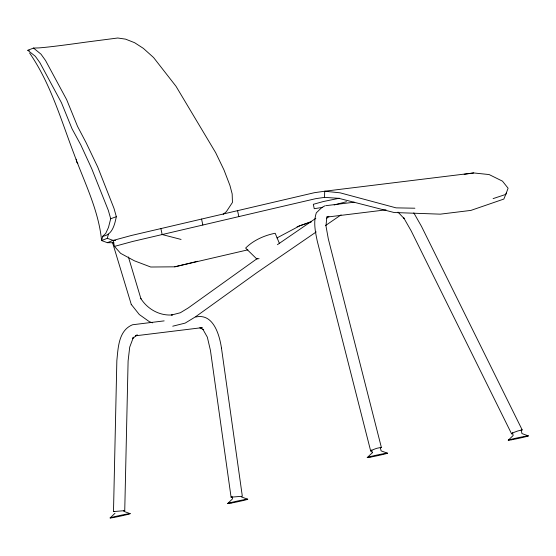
<?xml version="1.0" encoding="UTF-8"?>
<svg xmlns="http://www.w3.org/2000/svg" width="556" height="556" viewBox="0 0 556 556"><rect width="100%" height="100%" fill="white"/><g stroke="black" fill="none" stroke-linecap="round" stroke-linejoin="round"><path stroke-width="0.83" d="M76.2 159.231L76.763 162.262L77.84 163.374M132.738 338.173L133.454 337.179L129.715 347.104L128.102 360.927L124.746 510.637L113.5 511.583L116.85 360.559C118.178 347.785 118.491 330.528 132.509 324.767L164.159 320.881M414.887 208.215L396.067 207.861L340.175 192.842L324.725 191.222L314.383 192.703L131.348 235.487L113.167 240.428L114.453 246.405L132.634 241.464L271.689 208.91L315.662 198.68L324.502 197.359L324.725 191.222L473.684 172.944L489.141 174.563L502.485 181.159L508.094 188.213L505.8 194.398L493.109 198.617M326.893 216.631L325.969 225.917L328.297 238.83L381.353 447.365L380.596 447.809M223.165 214.352L226.396 211.614L232.443 202.447L232.172 193.912L229.927 185.426L223.992 169.962L215.672 152.691L176.016 86.298L153.581 57.539L143.351 48.358L134.601 42.701L125.586 39.149L117.768 38.003L85.582 42.173A332.731 6.728 -9.8 0 1 38.739 47.913L33.506 48.059L27.8 50.311L35.334 56.302L39.879 62.626L61.459 102.742L72.078 128.874L80.759 144.81L91.726 168.683L108.357 210.46L110.7 218.744L108.476 227.453L105.723 233.43L102.797 236.244L101.581 240.56L107.384 242.687L113.91 242.77M33.506 48.059L40.998 54.175L45.536 60.5L66.671 99.691L77.534 126.358L86.194 142.864L97.745 167.092L113.994 208.389L116.336 216.673C114.668 224.561 112.43 235 102.797 236.244M29.6 53.028C50.742 83.72 61.042 120.02 74.212 154.478C84.519 182.639 98.69 210.335 101.581 240.56L107.287 238.309L108.455 234.118M195.816 316.996C213.421 313.021 219.509 335.066 221.476 348.139L242.326 496.251L231.074 497.175L231.963 497.029M506.384 192.897L503.847 199.062L470.904 210.404L440.296 214.157L394.121 212.524L338.799 198.325L324.502 197.359M110.234 517.844L114.995 513.264M227.807 503.423L232.561 498.836L232.109 496.73M367.53 457.38L372.277 452.73M508.392 440.095L513.153 435.508L512.549 432.7M326.601 218.355L328.902 216.319L327.616 216.826M132.377 338.673L137.325 334.816M257.498 258.352L188.234 307.954L180.359 312.743L171.547 315.023L172.395 314.918C159.732 316.01 147.555 309.178 140.856 298.565L140.981 298.933L128.415 256.969M277.416 244.682L315.829 218.313M316.204 231.942L257.157 272.468L195.497 316.823L185.169 323.099L172.749 326.198M325.448 225.597L341.099 214.852M521.479 430.546L522.174 429.885L421.462 226.32L413.803 212.872M371.582 451.006L370.706 451.118L371.408 450.457A5.699 0.535 -19.4 0 1 376.905 448.282L381.353 447.365M136.713 335.15L135.49 335.81L202.217 327.63L200.841 327.727M276.964 237.94L299.886 225.75L311.256 221.983M107.384 242.687L112.993 240.366L115.592 240.4M325.163 205.762C321.528 206.978 319.137 210.349 316.329 212.802C313.209 222.108 315.342 231.817 317.267 241.13L370.657 450.902M346.506 201.696L334.149 204.976M110.7 218.744L116.336 216.673M297.071 226.772L310.074 222.032M114.453 246.405L120.638 253.355L134.392 260.799L150.739 267.019L174.751 266.824L197.672 261.257M247.893 249.832L174.751 266.824M339.368 198.221L323.182 201.571L313.313 204.309L314.251 208.702L322.786 207.339M464.142 174.313L473.684 172.944M113.493 511.569L114.369 511.457M326.018 205.657L354.248 202.196M327.825 216.979L385.996 209.841M259.061 258.644L256.74 258.929L245.634 248.08C253.265 240.317 264.517 235.334 275.178 233.256L279.446 243.479M522.174 429.885L517.782 430.983A5.616 0.396 -20 0 0 512.278 433.152L511.589 433.833L512.465 433.722M123.905 510.651L124.746 510.637M27.8 50.311L29.322 50.29M181.075 239.441L162.164 234.549L160.879 228.572M152.636 322.834L149.369 321.695L139.306 314.536L131.237 304.375M107.287 238.309L112.993 240.366M528.186 435.855L521.938 433.562L521.18 430.045M387.317 453.14L381.068 450.846L380.318 447.33M241.353 496.89L247.594 499.184M123.779 511.312L130.028 513.612M199.75 327.811L203.663 329.645M398.013 212.121L404.136 218.571L403.587 217.591L411.19 230.907L511.589 433.833M202.766 329.048L207.332 337.165L210.439 350.412L231.074 497.175M112.486 242.43L131.362 304.737M371.679 449.985L372.284 452.792M237.551 210.627L238.83 216.604M201.564 219.05L202.843 225.027M221.476 348.139L221.538 348.605M231.094 503.083A10.314 0.375 -12.1 0 0 247.615 499.33A10.314 0.375 -12.1 0 0 234.423 501.714A10.314 0.375 -12.1 0 0 231.094 503.083M113.521 517.511A10.314 0.375 -12.1 0 0 130.041 513.758A10.314 0.375 -12.1 0 0 116.857 516.142A10.314 0.375 -12.1 0 0 113.521 517.511M511.68 439.761A10.314 0.375 -12.1 0 0 528.2 436.008A10.314 0.375 -12.1 0 0 515.016 438.392A10.314 0.375 -12.1 0 0 511.68 439.761M370.81 457.046A10.314 0.375 -12.1 0 0 387.33 453.286A10.314 0.375 -12.1 0 0 374.146 455.67A10.314 0.375 -12.1 0 0 370.81 457.046"/></g></svg>
